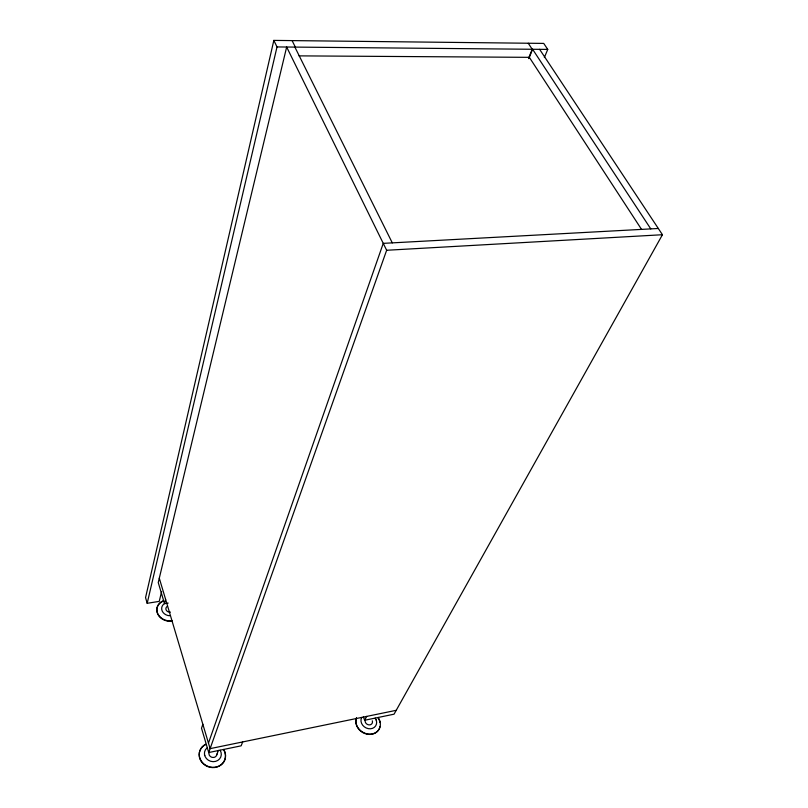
<?xml version="1.0" encoding="UTF-8"?>
<svg xmlns="http://www.w3.org/2000/svg" width="808" height="808" viewBox="0 0 808 808"><rect width="100%" height="100%" fill="white"/><g stroke="black" fill="none" stroke-linecap="round" stroke-linejoin="round"><path stroke-width="1.21" d="M544.36 57.55L547.743 49.409L543.734 43.41L273.841 40.4L145.551 597.617L147.187 603.293L159.227 601.394L161.63 591.607M147.187 603.293L277.013 46.935L273.841 40.4M168.195 603.081L164.519 603.667L165.61 599.354M202.848 724.261L201.515 728.23L208.727 752.541L241.148 745.824L242.673 741.936M208.464 743.107L383.255 243.359L658.318 228.482M208.727 752.541L386.648 250.268L286.658 47.026L158.247 582.558L164.519 603.667M216.685 755.015L218.382 750.369M528.685 58.014L532.22 49.268L528.25 43.238M528.826 58.63L532.603 49.268L650.783 228.896M539.613 49.328L662.449 234.724L394.062 714.181L364.64 720.271L366.691 716.403M396.213 710.323L210.11 748.642L159.297 578.195M386.648 250.268L662.449 234.724M299.031 55.873L529.341 57.338L641.592 229.462M277.013 46.935L547.743 49.409M376.154 719.918L376.427 720.423M292.092 40.602L295.334 47.106M294.88 47.106L392.284 242.865M204.495 754.975L204.737 755.52M363.368 716.847L364.64 720.271M216.827 754.076A3.99 3.626 18.3 0 1 214.817 757.126L213.857 757.429A3.99 3.626 18.3 0 1 209.474 751.783M223.705 749.43A13.282 12.09 18.3 0 1 219.14 765.944A13.282 12.09 18.3 0 1 201.071 760.722A13.282 12.09 18.3 0 1 205.747 744.249M223.594 749.723A13.271 12.09 18.3 0 1 219.029 766.226A13.271 12.09 18.3 0 1 200.97 761.015A13.271 12.09 18.3 0 1 205.646 744.542M220.109 750.228A8.514 7.737 18.3 0 1 217.786 760.449A8.514 7.737 18.3 0 1 206.454 758.601A8.514 7.737 18.3 0 1 206.848 748.067M372.286 720.807A3.828 3.272 32 0 1 370.852 724.544L369.983 724.827A3.828 3.272 32 0 1 366.034 723.332A3.828 3.272 32 0 1 365.509 719.514M378.134 717.464A12.726 10.898 32 0 1 370.791 734.119A12.726 10.898 32 0 1 356.106 719.12M380.053 726.453A12.726 10.888 32 0 1 364.832 733.533A12.726 10.888 32 0 1 356.52 717.575M377.982 717.756A12.726 10.888 32 0 1 380.023 722.524M375.205 718.12A8.151 6.979 32 0 1 374.356 727.321A8.151 6.979 32 0 1 364.297 726.826A8.151 6.979 32 0 1 361.701 717.464M170.458 612.121A3.747 3.151 11.7 0 1 166.327 610.293A3.747 3.151 11.7 0 1 167.074 606.525M172.387 620.766A12.463 10.484 11.7 0 1 157.752 613.656A12.463 10.484 11.7 0 1 163.196 600.819M172.296 621.089A12.453 10.484 11.7 0 1 157.671 613.979A12.453 10.484 11.7 0 1 163.115 601.142M169.549 615.757A7.989 6.717 11.7 0 1 162.236 611.101A7.989 6.717 11.7 0 1 164.054 603.849"/></g></svg>
